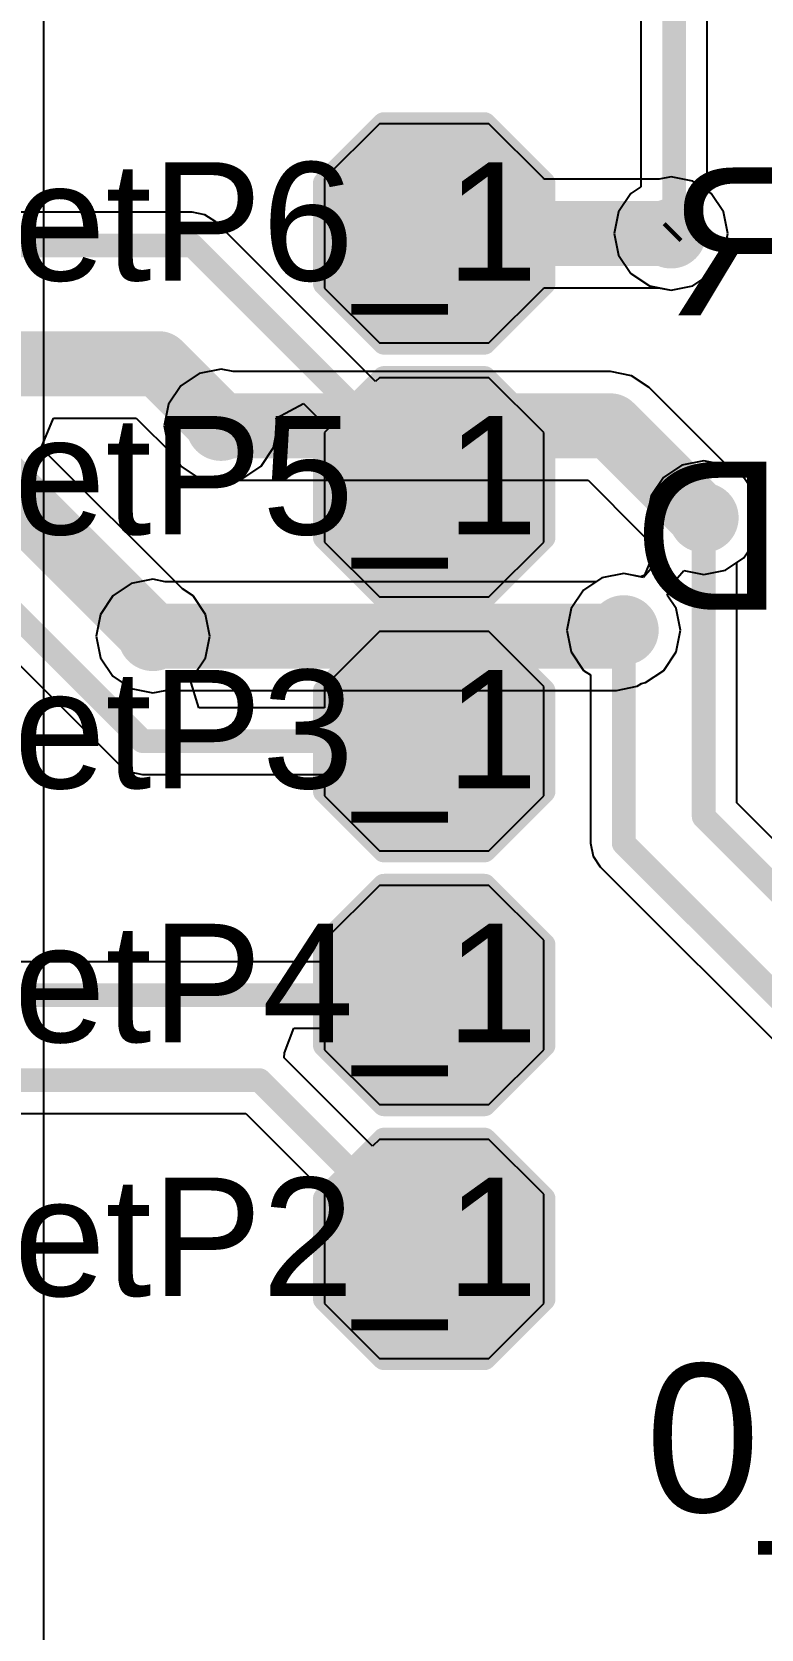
# Model space of a CAD drawing. Header units: millimetres. Extents: x -0.71 to 2.98, y -0.65 to 2.9.
# Drawn here: x 2.406 to 2.652, y 0.857 to 1.396 of the extents above; entities that cross this region are included whole.
import ezdxf

# ---------------------------------------------------------------- set-up
doc = ezdxf.new("R2010")
doc.units = ezdxf.units.MM
doc.header["$MEASUREMENT"] = 0
for name, color, linetype in [('BottomLayer', 5, 'Continuous'), ('BottomOverlay', 54, 'Continuous'), ('BottomSolder', 6, 'Continuous'), ('Mechanical2', 216, 'Continuous'), ('TopLayer', 1, 'Continuous'), ('TopOverlay', 2, 'Continuous'), ('TopPaste', 8, 'Continuous'), ('TopSolder', 216, 'Continuous'), ('ViaHoleLayer', 16, 'Continuous')]:
    doc.layers.add(name, color=color, linetype=linetype)
doc.styles.add('Arial', font='', dxfattribs={"height": 0.2})
doc.styles.get('Arial').set_extended_font_data('Arial')

# ---------------------------------------------------------------- blocks, each defined once
blk = doc.blocks.new('TEST_POINT_126')
at = {"layer": 'TopLayer'}
blk.add_hatch(color=1, dxfattribs=at).paths.add_polyline_path([(0.015, 0.03), (-0.015, 0.03), (-0.03, 0.015), (-0.03, -0.015), (-0.015, -0.03), (0.015, -0.03), (0.03, -0.015), (0.03, 0.015)])
at = {"layer": 'TopPaste'}
blk.add_hatch(color=8, dxfattribs=at).paths.add_polyline_path([(0.015, 0.03), (-0.015, 0.03), (-0.03, 0.015), (-0.03, -0.015), (-0.015, -0.03), (0.015, -0.03), (0.03, -0.015), (0.03, 0.015)])
at = {"layer": 'TopSolder'}
blk.add_hatch(color=216, dxfattribs=at).paths.add_polyline_path([(0.017, 0.034), (-0.017, 0.034), (-0.034, 0.017), (-0.034, -0.017), (-0.017, -0.034), (0.017, -0.034), (0.034, -0.017), (0.034, 0.017)])
at = {"layer": 'TopOverlay', "const_width": 0.007874}
for points in [[(-0.037, 0.017), (-0.017, 0.037)], [(-0.017, 0.037), (0.017, 0.037)], [(-0.017, 0.037), (0.017, 0.037)], [(0.017, 0.037), (0.037, 0.017)], [(-0.037, -0.017), (-0.037, 0.017)], [(0.037, -0.017), (0.037, 0.017)], [(-0.037, -0.017), (-0.017, -0.037)], [(0.017, -0.037), (0.037, -0.017)], [(-0.017, -0.037), (0.017, -0.037)], [(-0.017, -0.037), (0.017, -0.037)]]:
    blk.add_lwpolyline(points, dxfattribs=at)
at = {"layer": 'TopOverlay', "const_width": 0.003937}
for points in [[(-0.0189685, 0.037, 1), (-0.0150315, 0.037, 1)], [(-0.0189685, 0.037, 1), (-0.0150315, 0.037, 1)], [(-0.0189685, 0.037, 1), (-0.0150315, 0.037, 1)], [(0.0150315, 0.037, 1), (0.0189685, 0.037, 1)], [(0.0150315, 0.037, 1), (0.0189685, 0.037, 1)], [(0.0150315, 0.037, 1), (0.0189685, 0.037, 1)], [(-0.0389685, 0.017, 1), (-0.0350315, 0.017, 1)], [(-0.0389685, 0.017, 1), (-0.0350315, 0.017, 1)], [(0.0350315, 0.017, 1), (0.0389685, 0.017, 1)], [(0.0350315, 0.017, 1), (0.0389685, 0.017, 1)], [(-0.0389685, -0.017, 1), (-0.0350315, -0.017, 1)], [(-0.0389685, -0.017, 1), (-0.0350315, -0.017, 1)], [(0.0350315, -0.017, 1), (0.0389685, -0.017, 1)], [(0.0350315, -0.017, 1), (0.0389685, -0.017, 1)], [(-0.0189685, -0.037, 1), (-0.0150315, -0.037, 1)], [(-0.0189685, -0.037, 1), (-0.0150315, -0.037, 1)], [(-0.0189685, -0.037, 1), (-0.0150315, -0.037, 1)], [(0.0150315, -0.037, 1), (0.0189685, -0.037, 1)], [(0.0150315, -0.037, 1), (0.0189685, -0.037, 1)], [(0.0150315, -0.037, 1), (0.0189685, -0.037, 1)]]:
    blk.add_lwpolyline(points, format="xyb", close=True, dxfattribs=at)
blk = doc.blocks.new('TEST_POINT_127')
at = {"layer": 'TopLayer'}
blk.add_hatch(color=1, dxfattribs=at).paths.add_polyline_path([(0.015, 0.03), (-0.015, 0.03), (-0.03, 0.015), (-0.03, -0.015), (-0.015, -0.03), (0.015, -0.03), (0.03, -0.015), (0.03, 0.015)])
at = {"layer": 'TopPaste'}
blk.add_hatch(color=8, dxfattribs=at).paths.add_polyline_path([(0.015, 0.03), (-0.015, 0.03), (-0.03, 0.015), (-0.03, -0.015), (-0.015, -0.03), (0.015, -0.03), (0.03, -0.015), (0.03, 0.015)])
at = {"layer": 'TopSolder'}
blk.add_hatch(color=216, dxfattribs=at).paths.add_polyline_path([(0.017, 0.034), (-0.017, 0.034), (-0.034, 0.017), (-0.034, -0.017), (-0.017, -0.034), (0.017, -0.034), (0.034, -0.017), (0.034, 0.017)])
at = {"layer": 'TopOverlay', "const_width": 0.007874}
for points in [[(-0.037, 0.017), (-0.017, 0.037)], [(-0.017, 0.037), (0.017, 0.037)], [(-0.017, 0.037), (0.017, 0.037)], [(0.017, 0.037), (0.037, 0.017)], [(-0.037, -0.017), (-0.037, 0.017)], [(0.037, -0.017), (0.037, 0.017)], [(-0.037, -0.017), (-0.017, -0.037)], [(0.017, -0.037), (0.037, -0.017)], [(-0.017, -0.037), (0.017, -0.037)], [(-0.017, -0.037), (0.017, -0.037)]]:
    blk.add_lwpolyline(points, dxfattribs=at)
at = {"layer": 'TopOverlay', "const_width": 0.003937}
for points in [[(-0.0189685, 0.037, 1), (-0.0150315, 0.037, 1)], [(-0.0189685, 0.037, 1), (-0.0150315, 0.037, 1)], [(-0.0189685, 0.037, 1), (-0.0150315, 0.037, 1)], [(0.0150315, 0.037, 1), (0.0189685, 0.037, 1)], [(0.0150315, 0.037, 1), (0.0189685, 0.037, 1)], [(0.0150315, 0.037, 1), (0.0189685, 0.037, 1)], [(-0.0389685, 0.017, 1), (-0.0350315, 0.017, 1)], [(-0.0389685, 0.017, 1), (-0.0350315, 0.017, 1)], [(0.0350315, 0.017, 1), (0.0389685, 0.017, 1)], [(0.0350315, 0.017, 1), (0.0389685, 0.017, 1)], [(-0.0389685, -0.017, 1), (-0.0350315, -0.017, 1)], [(-0.0389685, -0.017, 1), (-0.0350315, -0.017, 1)], [(0.0350315, -0.017, 1), (0.0389685, -0.017, 1)], [(0.0350315, -0.017, 1), (0.0389685, -0.017, 1)], [(-0.0189685, -0.037, 1), (-0.0150315, -0.037, 1)], [(-0.0189685, -0.037, 1), (-0.0150315, -0.037, 1)], [(-0.0189685, -0.037, 1), (-0.0150315, -0.037, 1)], [(0.0150315, -0.037, 1), (0.0189685, -0.037, 1)], [(0.0150315, -0.037, 1), (0.0189685, -0.037, 1)], [(0.0150315, -0.037, 1), (0.0189685, -0.037, 1)]]:
    blk.add_lwpolyline(points, format="xyb", close=True, dxfattribs=at)
blk = doc.blocks.new('TEST_POINT_128')
at = {"layer": 'TopLayer'}
blk.add_hatch(color=1, dxfattribs=at).paths.add_polyline_path([(0.015, 0.03), (-0.015, 0.03), (-0.03, 0.015), (-0.03, -0.015), (-0.015, -0.03), (0.015, -0.03), (0.03, -0.015), (0.03, 0.015)])
at = {"layer": 'TopPaste'}
blk.add_hatch(color=8, dxfattribs=at).paths.add_polyline_path([(0.015, 0.03), (-0.015, 0.03), (-0.03, 0.015), (-0.03, -0.015), (-0.015, -0.03), (0.015, -0.03), (0.03, -0.015), (0.03, 0.015)])
at = {"layer": 'TopSolder'}
blk.add_hatch(color=216, dxfattribs=at).paths.add_polyline_path([(0.017, 0.034), (-0.017, 0.034), (-0.034, 0.017), (-0.034, -0.017), (-0.017, -0.034), (0.017, -0.034), (0.034, -0.017), (0.034, 0.017)])
at = {"layer": 'TopOverlay', "const_width": 0.007874}
for points in [[(-0.017, 0.037), (-0.037, 0.017)], [(-0.017, 0.037), (0.017, 0.037)], [(-0.017, 0.037), (0.017, 0.037)], [(0.017, 0.037), (0.037, 0.017)], [(-0.037, 0.017), (-0.037, -0.017)], [(0.037, 0.017), (0.037, -0.017)], [(-0.037, -0.017), (-0.017, -0.037)], [(0.037, -0.017), (0.017, -0.037)], [(-0.017, -0.037), (0.017, -0.037)], [(-0.017, -0.037), (0.017, -0.037)]]:
    blk.add_lwpolyline(points, dxfattribs=at)
at = {"layer": 'TopOverlay', "const_width": 0.003937}
for points in [[(-0.0189685, 0.037, 1), (-0.0150315, 0.037, 1)], [(-0.0189685, 0.037, 1), (-0.0150315, 0.037, 1)], [(-0.0189685, 0.037, 1), (-0.0150315, 0.037, 1)], [(0.0150315, 0.037, 1), (0.0189685, 0.037, 1)], [(0.0150315, 0.037, 1), (0.0189685, 0.037, 1)], [(0.0150315, 0.037, 1), (0.0189685, 0.037, 1)], [(-0.0389685, 0.017, 1), (-0.0350315, 0.017, 1)], [(-0.0389685, 0.017, 1), (-0.0350315, 0.017, 1)], [(0.0350315, 0.017, 1), (0.0389685, 0.017, 1)], [(0.0350315, 0.017, 1), (0.0389685, 0.017, 1)], [(-0.0389685, -0.017, 1), (-0.0350315, -0.017, 1)], [(-0.0389685, -0.017, 1), (-0.0350315, -0.017, 1)], [(0.0350315, -0.017, 1), (0.0389685, -0.017, 1)], [(0.0350315, -0.017, 1), (0.0389685, -0.017, 1)], [(-0.0189685, -0.037, 1), (-0.0150315, -0.037, 1)], [(-0.0189685, -0.037, 1), (-0.0150315, -0.037, 1)], [(-0.0189685, -0.037, 1), (-0.0150315, -0.037, 1)], [(0.0150315, -0.037, 1), (0.0189685, -0.037, 1)], [(0.0150315, -0.037, 1), (0.0189685, -0.037, 1)], [(0.0150315, -0.037, 1), (0.0189685, -0.037, 1)]]:
    blk.add_lwpolyline(points, format="xyb", close=True, dxfattribs=at)
blk = doc.blocks.new('TEST_POINT_129')
at = {"layer": 'TopLayer'}
blk.add_hatch(color=1, dxfattribs=at).paths.add_polyline_path([(0.015, 0.03), (-0.015, 0.03), (-0.03, 0.015), (-0.03, -0.015), (-0.015, -0.03), (0.015, -0.03), (0.03, -0.015), (0.03, 0.015)])
at = {"layer": 'TopPaste'}
blk.add_hatch(color=8, dxfattribs=at).paths.add_polyline_path([(0.015, 0.03), (-0.015, 0.03), (-0.03, 0.015), (-0.03, -0.015), (-0.015, -0.03), (0.015, -0.03), (0.03, -0.015), (0.03, 0.015)])
at = {"layer": 'TopSolder'}
blk.add_hatch(color=216, dxfattribs=at).paths.add_polyline_path([(0.017, 0.034), (-0.017, 0.034), (-0.034, 0.017), (-0.034, -0.017), (-0.017, -0.034), (0.017, -0.034), (0.034, -0.017), (0.034, 0.017)])
at = {"layer": 'TopOverlay', "const_width": 0.007874}
for points in [[(-0.017, 0.037), (-0.037, 0.017)], [(-0.017, 0.037), (0.017, 0.037)], [(-0.017, 0.037), (0.017, 0.037)], [(0.017, 0.037), (0.037, 0.017)], [(-0.037, 0.017), (-0.037, -0.017)], [(0.037, 0.017), (0.037, -0.017)], [(-0.037, -0.017), (-0.017, -0.037)], [(0.037, -0.017), (0.017, -0.037)], [(-0.017, -0.037), (0.017, -0.037)], [(-0.017, -0.037), (0.017, -0.037)]]:
    blk.add_lwpolyline(points, dxfattribs=at)
at = {"layer": 'TopOverlay', "const_width": 0.003937}
for points in [[(-0.0189685, 0.037, 1), (-0.0150315, 0.037, 1)], [(-0.0189685, 0.037, 1), (-0.0150315, 0.037, 1)], [(-0.0189685, 0.037, 1), (-0.0150315, 0.037, 1)], [(0.0150315, 0.037, 1), (0.0189685, 0.037, 1)], [(0.0150315, 0.037, 1), (0.0189685, 0.037, 1)], [(0.0150315, 0.037, 1), (0.0189685, 0.037, 1)], [(-0.0389685, 0.017, 1), (-0.0350315, 0.017, 1)], [(-0.0389685, 0.017, 1), (-0.0350315, 0.017, 1)], [(0.0350315, 0.017, 1), (0.0389685, 0.017, 1)], [(0.0350315, 0.017, 1), (0.0389685, 0.017, 1)], [(-0.0389685, -0.017, 1), (-0.0350315, -0.017, 1)], [(-0.0389685, -0.017, 1), (-0.0350315, -0.017, 1)], [(0.0350315, -0.017, 1), (0.0389685, -0.017, 1)], [(0.0350315, -0.017, 1), (0.0389685, -0.017, 1)], [(-0.0189685, -0.037, 1), (-0.0150315, -0.037, 1)], [(-0.0189685, -0.037, 1), (-0.0150315, -0.037, 1)], [(-0.0189685, -0.037, 1), (-0.0150315, -0.037, 1)], [(0.0150315, -0.037, 1), (0.0189685, -0.037, 1)], [(0.0150315, -0.037, 1), (0.0189685, -0.037, 1)], [(0.0150315, -0.037, 1), (0.0189685, -0.037, 1)]]:
    blk.add_lwpolyline(points, format="xyb", close=True, dxfattribs=at)
blk = doc.blocks.new('TEST_POINT_130')
at = {"layer": 'TopLayer'}
blk.add_hatch(color=1, dxfattribs=at).paths.add_polyline_path([(0.015, 0.03), (-0.015, 0.03), (-0.03, 0.015), (-0.03, -0.015), (-0.015, -0.03), (0.015, -0.03), (0.03, -0.015), (0.03, 0.015)])
at = {"layer": 'TopPaste'}
blk.add_hatch(color=8, dxfattribs=at).paths.add_polyline_path([(0.015, 0.03), (-0.015, 0.03), (-0.03, 0.015), (-0.03, -0.015), (-0.015, -0.03), (0.015, -0.03), (0.03, -0.015), (0.03, 0.015)])
at = {"layer": 'TopSolder'}
blk.add_hatch(color=216, dxfattribs=at).paths.add_polyline_path([(0.017, 0.034), (-0.017, 0.034), (-0.034, 0.017), (-0.034, -0.017), (-0.017, -0.034), (0.017, -0.034), (0.034, -0.017), (0.034, 0.017)])
at = {"layer": 'TopOverlay', "const_width": 0.007874}
for points in [[(-0.017, 0.037), (-0.037, 0.017)], [(-0.017, 0.037), (0.017, 0.037)], [(-0.017, 0.037), (0.017, 0.037)], [(0.017, 0.037), (0.037, 0.017)], [(-0.037, 0.017), (-0.037, -0.017)], [(0.037, 0.017), (0.037, -0.017)], [(-0.037, -0.017), (-0.017, -0.037)], [(0.037, -0.017), (0.017, -0.037)], [(-0.017, -0.037), (0.017, -0.037)], [(-0.017, -0.037), (0.017, -0.037)]]:
    blk.add_lwpolyline(points, dxfattribs=at)
at = {"layer": 'TopOverlay', "const_width": 0.003937}
for points in [[(-0.0189685, 0.037, 1), (-0.0150315, 0.037, 1)], [(-0.0189685, 0.037, 1), (-0.0150315, 0.037, 1)], [(-0.0189685, 0.037, 1), (-0.0150315, 0.037, 1)], [(0.0150315, 0.037, 1), (0.0189685, 0.037, 1)], [(0.0150315, 0.037, 1), (0.0189685, 0.037, 1)], [(0.0150315, 0.037, 1), (0.0189685, 0.037, 1)], [(-0.0389685, 0.017, 1), (-0.0350315, 0.017, 1)], [(-0.0389685, 0.017, 1), (-0.0350315, 0.017, 1)], [(0.0350315, 0.017, 1), (0.0389685, 0.017, 1)], [(0.0350315, 0.017, 1), (0.0389685, 0.017, 1)], [(-0.0389685, -0.017, 1), (-0.0350315, -0.017, 1)], [(-0.0389685, -0.017, 1), (-0.0350315, -0.017, 1)], [(0.0350315, -0.017, 1), (0.0389685, -0.017, 1)], [(0.0350315, -0.017, 1), (0.0389685, -0.017, 1)], [(-0.0189685, -0.037, 1), (-0.0150315, -0.037, 1)], [(-0.0189685, -0.037, 1), (-0.0150315, -0.037, 1)], [(-0.0189685, -0.037, 1), (-0.0150315, -0.037, 1)], [(0.0150315, -0.037, 1), (0.0189685, -0.037, 1)], [(0.0150315, -0.037, 1), (0.0189685, -0.037, 1)], [(0.0150315, -0.037, 1), (0.0189685, -0.037, 1)]]:
    blk.add_lwpolyline(points, format="xyb", close=True, dxfattribs=at)

msp = doc.modelspace()

# ---------------------------------------------------------------- hatches: boundary and pattern name
at = {"layer": 'BottomLayer'}
h = msp.add_hatch(color=5, dxfattribs=at)
edge = h.paths.add_edge_path()
edge.add_arc((2.622, 1.328), 0.011811, 0, 360)
h = msp.add_hatch(color=5, dxfattribs=at)
edge = h.paths.add_edge_path()
edge.add_arc((2.47, 1.263), 0.011811, 0, 360)
h = msp.add_hatch(color=5, dxfattribs=at)
edge = h.paths.add_edge_path()
edge.add_arc((2.633, 1.232), 0.011811, 0, 360)
h = msp.add_hatch(color=5, dxfattribs=at)
edge = h.paths.add_edge_path()
edge.add_arc((2.447, 1.192), 0.011811, 0, 360)
h = msp.add_hatch(color=5, dxfattribs=at)
edge = h.paths.add_edge_path()
edge.add_arc((2.606, 1.194), 0.011811, 0, 360)
at = {"layer": 'BottomSolder'}
h = msp.add_hatch(color=6, dxfattribs=at)
edge = h.paths.add_edge_path()
edge.add_arc((2.622, 1.328), 0.0079055, 0, 360)
h = msp.add_hatch(color=6, dxfattribs=at)
edge = h.paths.add_edge_path()
edge.add_arc((2.47, 1.263), 0.0079055, 0, 360)
h = msp.add_hatch(color=6, dxfattribs=at)
edge = h.paths.add_edge_path()
edge.add_arc((2.633, 1.232), 0.0079055, 0, 360)
h = msp.add_hatch(color=6, dxfattribs=at)
edge = h.paths.add_edge_path()
edge.add_arc((2.447, 1.192), 0.0079055, 0, 360)
h = msp.add_hatch(color=6, dxfattribs=at)
edge = h.paths.add_edge_path()
edge.add_arc((2.606, 1.194), 0.0079055, 0, 360)
at = {"layer": 'TopLayer'}
h = msp.add_hatch(color=1, dxfattribs=at)
edge = h.paths.add_edge_path()
edge.add_arc((2.622, 1.328), 0.011811, 0, 360)
h = msp.add_hatch(color=1, dxfattribs=at)
edge = h.paths.add_edge_path()
edge.add_arc((2.47, 1.263), 0.011811, 0, 360)
h = msp.add_hatch(color=1, dxfattribs=at)
edge = h.paths.add_edge_path()
edge.add_arc((2.633, 1.232), 0.011811, 0, 360)
h = msp.add_hatch(color=1, dxfattribs=at)
edge = h.paths.add_edge_path()
edge.add_arc((2.447, 1.192), 0.011811, 0, 360)
h = msp.add_hatch(color=1, dxfattribs=at)
edge = h.paths.add_edge_path()
edge.add_arc((2.606, 1.194), 0.011811, 0, 360)
at = {"layer": 'TopSolder'}
h = msp.add_hatch(color=216, dxfattribs=at)
edge = h.paths.add_edge_path()
edge.add_arc((2.622, 1.328), 0.0079055, 0, 360)
h = msp.add_hatch(color=216, dxfattribs=at)
edge = h.paths.add_edge_path()
edge.add_arc((2.47, 1.263), 0.0079055, 0, 360)
h = msp.add_hatch(color=216, dxfattribs=at)
edge = h.paths.add_edge_path()
edge.add_arc((2.633, 1.232), 0.0079055, 0, 360)
h = msp.add_hatch(color=216, dxfattribs=at)
edge = h.paths.add_edge_path()
edge.add_arc((2.447, 1.192), 0.0079055, 0, 360)
h = msp.add_hatch(color=216, dxfattribs=at)
edge = h.paths.add_edge_path()
edge.add_arc((2.606, 1.194), 0.0079055, 0, 360)
at = {"layer": 'ViaHoleLayer'}
h = msp.add_hatch(color=16, dxfattribs=at)
edge = h.paths.add_edge_path()
edge.add_arc((2.622, 1.328), 0.0059055, 0, 360)
h = msp.add_hatch(color=16, dxfattribs=at)
edge = h.paths.add_edge_path()
edge.add_arc((2.47, 1.263), 0.0059055, 0, 360)
h = msp.add_hatch(color=16, dxfattribs=at)
edge = h.paths.add_edge_path()
edge.add_arc((2.633, 1.232), 0.0059055, 0, 360)
h = msp.add_hatch(color=16, dxfattribs=at)
edge = h.paths.add_edge_path()
edge.add_arc((2.447, 1.192), 0.0059055, 0, 360)
h = msp.add_hatch(color=16, dxfattribs=at)
edge = h.paths.add_edge_path()
edge.add_arc((2.606, 1.194), 0.0059055, 0, 360)

# ---------------------------------------------------------------- linework, layer by layer
at = {"layer": 'BottomLayer'}
for p, q in [((2.6342155, 1.3424617), (2.6342155, 1.915)), ((2.6117845, 1.7477786), (2.6117845, 1.343798)), ((2.4102156, 0.7855443), (2.4102156, 1.5769999)), ((2.6117845, 1.343798), (2.608438, 1.341562)), ((2.608438, 1.341562), (2.6042805, 1.3353397)), ((2.635562, 1.341562), (2.6342155, 1.3424617)), ((2.6397195, 1.3353397), (2.635562, 1.341562)), ((2.6042805, 1.3353397), (2.6028205, 1.328)), ((2.6411795, 1.328), (2.6397195, 1.3353397)), ((2.6028205, 1.328), (2.6042805, 1.3206603)), ((2.6397195, 1.3206603), (2.6411795, 1.328)), ((2.6042805, 1.3206603), (2.608438, 1.314438)), ((2.635562, 1.314438), (2.6397195, 1.3206603)), ((2.608438, 1.314438), (2.6146603, 1.3102805)), ((2.6293397, 1.3102805), (2.635562, 1.314438)), ((2.6146603, 1.3102805), (2.622, 1.3088205)), ((2.622, 1.3088205), (2.6293397, 1.3102805)), ((2.4626603, 1.2807195), (2.456438, 1.276562)), ((2.47, 1.2821795), (2.4626603, 1.2807195)), ((2.474157, 1.2813526), (2.47, 1.2821795)), ((2.6015611, 1.2813526), (2.474157, 1.2813526)), ((2.6085844, 1.2799556), (2.6015611, 1.2813526)), ((2.6145383, 1.2759772), (2.6085844, 1.2799556)), ((2.456438, 1.276562), (2.4522805, 1.2703397)), ((2.641715, 1.2488006), (2.6145383, 1.2759772)), ((2.4522805, 1.2703397), (2.4508205, 1.263)), ((2.4508205, 1.263), (2.4522805, 1.2556603)), ((2.4522805, 1.2556603), (2.456438, 1.249438)), ((2.456438, 1.249438), (2.4626603, 1.2452805)), ((2.646562, 1.245562), (2.641715, 1.2488006)), ((2.4626603, 1.2452805), (2.47, 1.2438205)), ((2.47, 1.2438205), (2.474157, 1.2446474)), ((2.474157, 1.2446474), (2.5939593, 1.2446474)), ((2.5939593, 1.2446474), (2.6113446, 1.227262)), ((2.6507195, 1.2393397), (2.646562, 1.245562)), ((2.6521795, 1.232), (2.6507195, 1.2393397)), ((2.6507195, 1.2246603), (2.6521795, 1.232)), ((2.6113446, 1.227262), (2.6182792, 1.2201343)), ((2.6182788, 1.2201338), (2.6148713, 1.214329)), ((2.6182789, 1.2201338), (2.6182788, 1.2201338)), ((2.6182792, 1.2201343), (2.6182789, 1.2201338)), ((2.646562, 1.218438), (2.6507195, 1.2246603)), ((2.6148713, 1.214329), (2.6126616, 1.2118544)), ((2.6241287, 1.211671), (2.6263384, 1.2141456)), ((2.6263384, 1.2141456), (2.633, 1.2128205)), ((2.633, 1.2128205), (2.6403397, 1.2142805)), ((2.6403397, 1.2142805), (2.646562, 1.218438)), ((2.4396603, 1.2097195), (2.433438, 1.205562)), ((2.447, 1.2111795), (2.4396603, 1.2097195)), ((2.451157, 1.2103526), (2.447, 1.2111795)), ((2.5966145, 1.2103526), (2.451157, 1.2103526)), ((2.5986603, 1.2117195), (2.5966145, 1.2103526)), ((2.606, 1.2131795), (2.5986603, 1.2117195)), ((2.6126616, 1.2118544), (2.606, 1.2131795)), ((2.6207212, 1.2058662), (2.6241287, 1.211671)), ((2.433438, 1.205562), (2.4292805, 1.1993397)), ((2.6207208, 1.2058657), (2.6207211, 1.2058662)), ((2.6237196, 1.2013397), (2.6207208, 1.2058657)), ((2.6207211, 1.2058662), (2.6207212, 1.2058662)), ((2.4292805, 1.1993397), (2.4278205, 1.192)), ((2.6251795, 1.194), (2.6237196, 1.2013397)), ((2.6237195, 1.1866603), (2.6251795, 1.194)), ((2.4278205, 1.192), (2.4292805, 1.1846603)), ((2.4292805, 1.1846603), (2.433438, 1.178438)), ((2.619562, 1.180438), (2.6237195, 1.1866603)), ((2.433438, 1.178438), (2.4396603, 1.1742805)), ((2.6120505, 1.1760241), (2.6133397, 1.1762805)), ((2.6133397, 1.1762805), (2.619562, 1.180438)), ((2.4396603, 1.1742805), (2.447, 1.1728205)), ((2.447, 1.1728205), (2.451157, 1.1736474)), ((2.451157, 1.1736474), (2.6035611, 1.1736474)), ((2.6035611, 1.1736474), (2.6105844, 1.1750444)), ((2.6105844, 1.1750444), (2.6120505, 1.1760241))]:
    msp.add_line(p, q, dxfattribs=at)
for points, const_width in [([(2.623, 1.329), (2.623, 1.915)], 0.008), ([(2.622, 1.328), (2.623, 1.329)], 0.008), ([(2.4703103, 1.2625611), (2.4707492, 1.263)], 0.022), ([(2.4703103, 1.2622508), (2.4703103, 1.2625611)], 0.022), ([(2.4707492, 1.263), (2.6015611, 1.263)], 0.022), ([(2.6015611, 1.263), (2.6325611, 1.232)], 0.022), ([(2.6325611, 1.232), (2.633, 1.232)], 0.022), ([(2.447, 1.1927492), (2.4477492, 1.192)], 0.022), ([(2.6035611, 1.192), (2.6055611, 1.194)], 0.022), ([(2.6055611, 1.194), (2.606, 1.194)], 0.022), ([(2.4477492, 1.192), (2.6035611, 1.192)], 0.022)]:
    msp.add_lwpolyline(points, dxfattribs=dict(at, const_width=const_width))
for points, const_width in [([(2.621, 1.329, 1), (2.625, 1.329, 1)], 0.004), ([(2.621, 1.329, 1), (2.625, 1.329, 1)], 0.004), ([(2.62, 1.328, 1), (2.624, 1.328, 1)], 0.004), ([(2.4648103, 1.2625611, 1), (2.4758103, 1.2625611, 1)], 0.011), ([(2.4648103, 1.2625611, 1), (2.4758103, 1.2625611, 1)], 0.011), ([(2.4652492, 1.263, 1), (2.4762492, 1.263, 1)], 0.011), ([(2.4652492, 1.263, 1), (2.4762492, 1.263, 1)], 0.011), ([(2.5960611, 1.263, 1), (2.6070611, 1.263, 1)], 0.011), ([(2.5960611, 1.263, 1), (2.6070611, 1.263, 1)], 0.011), ([(2.4648103, 1.2622508, 1), (2.4758103, 1.2622508, 1)], 0.011), ([(2.6270611, 1.232, 1), (2.6380611, 1.232, 1)], 0.011), ([(2.6270611, 1.232, 1), (2.6380611, 1.232, 1)], 0.011), ([(2.6275, 1.232, 1), (2.6385, 1.232, 1)], 0.011), ([(2.4415, 1.1927492, 1), (2.4525, 1.1927492, 1)], 0.011), ([(2.6000611, 1.194, 1), (2.6110611, 1.194, 1)], 0.011), ([(2.6000611, 1.194, 1), (2.6110611, 1.194, 1)], 0.011), ([(2.6005, 1.194, 1), (2.6115, 1.194, 1)], 0.011), ([(2.4422492, 1.192, 1), (2.4532492, 1.192, 1)], 0.011), ([(2.4422492, 1.192, 1), (2.4532492, 1.192, 1)], 0.011), ([(2.5980611, 1.192, 1), (2.6090611, 1.192, 1)], 0.011), ([(2.5980611, 1.192, 1), (2.6090611, 1.192, 1)], 0.011)]:
    msp.add_lwpolyline(points, format="xyb", close=True, dxfattribs=dict(at, const_width=const_width))
at = {"layer": 'Mechanical2', "const_width": 0.01}
msp.add_lwpolyline([(2.9733456, 1.1270623, 1), (-0.5699614, 1.1270623, 1)], format="xyb", close=True, dxfattribs=at)
at = {"layer": 'TopLayer'}
for p, q in [((2.5235, 1.3650312), (2.505, 1.3465312)), ((2.5605, 1.3650312), (2.5235, 1.3650312)), ((2.579, 1.3465312), (2.5605, 1.3650312)), ((2.505, 1.3465312), (2.505, 1.3095312)), ((2.579, 1.3463682), (2.579, 1.3465312)), ((2.6179214, 1.3463682), (2.579, 1.3463682)), ((2.622, 1.3471795), (2.6179214, 1.3463682)), ((2.6293397, 1.3457195), (2.622, 1.3471795)), ((2.635562, 1.341562), (2.6293397, 1.3457195)), ((2.6397195, 1.3353397), (2.635562, 1.341562)), ((2.4602729, 1.3352155), (2.3521732, 1.3352155)), ((2.4602734, 1.3352156), (2.4602729, 1.3352155)), ((2.4645654, 1.3343618), (2.4602734, 1.3352156)), ((2.468204, 1.3319306), (2.4645654, 1.3343618)), ((2.6411795, 1.328), (2.6397195, 1.3353397)), ((2.5221806, 1.277954), (2.468204, 1.3319306)), ((2.6397195, 1.3206603), (2.6411795, 1.328)), ((2.635562, 1.314438), (2.6397195, 1.3206603)), ((2.6293397, 1.3102805), (2.635562, 1.314438)), ((2.505, 1.3095312), (2.5235, 1.2910312)), ((2.5605, 1.2910312), (2.579, 1.3095312)), ((2.579, 1.3095312), (2.579, 1.309663)), ((2.579, 1.309663), (2.6177646, 1.309663)), ((2.6177646, 1.309663), (2.622, 1.3088205)), ((2.622, 1.3088205), (2.6293397, 1.3102805)), ((2.5235, 1.2910312), (2.5605, 1.2910312)), ((2.5235, 1.2792734), (2.5221806, 1.277954)), ((2.5605, 1.2792734), (2.5235, 1.2792734)), ((2.579, 1.2607734), (2.5605, 1.2792734)), ((2.4886604, 1.2656097), (2.4978764, 1.2705358)), ((2.4978764, 1.2705358), (2.5063194, 1.2620928)), ((2.4093071, 1.2556474), (2.4134492, 1.2656474)), ((2.4134492, 1.2656474), (2.4413982, 1.2656474)), ((2.4413982, 1.2656474), (2.4540832, 1.2529623)), ((2.4877195, 1.2556603), (2.4891795, 1.263)), ((2.4891795, 1.263), (2.4886604, 1.2656097)), ((2.5063194, 1.2620928), (2.505, 1.2607734)), ((2.505, 1.2607734), (2.505, 1.2237734)), ((2.579, 1.2237734), (2.579, 1.2607734)), ((2.4570377, 1.2079168), (2.4093071, 1.2556474)), ((2.4540832, 1.2529623), (2.456438, 1.249438)), ((2.483562, 1.249438), (2.4877195, 1.2556603)), ((2.456438, 1.249438), (2.4626603, 1.2452805)), ((2.4773397, 1.2452805), (2.483562, 1.249438)), ((2.6256603, 1.2497195), (2.619438, 1.245562)), ((2.633, 1.2511795), (2.6256603, 1.2497195)), ((2.6403397, 1.2497195), (2.633, 1.2511795)), ((2.646562, 1.245562), (2.6403397, 1.2497195)), ((2.4626603, 1.2452805), (2.47, 1.2438205)), ((2.47, 1.2438205), (2.4773397, 1.2452805)), ((2.619438, 1.245562), (2.6152805, 1.2393397)), ((2.6507195, 1.2393397), (2.646562, 1.245562)), ((2.6152805, 1.2393397), (2.6138205, 1.232)), ((2.6521795, 1.232), (2.6507195, 1.2393397)), ((2.6138205, 1.232), (2.6152805, 1.2246603)), ((2.6507195, 1.2246603), (2.6521795, 1.232)), ((2.505, 1.2237734), (2.5235, 1.2052734)), ((2.5605, 1.2052734), (2.579, 1.2237734)), ((2.61692, 1.2222066), (2.6129923, 1.2125836)), ((2.6152805, 1.2246603), (2.61692, 1.2222066)), ((2.646562, 1.218438), (2.6507195, 1.2246603)), ((2.6442155, 1.2168702), (2.646562, 1.218438)), ((2.6442155, 1.1356457), (2.6442155, 1.2168702)), ((2.3743543, 1.2097845), (2.4355536, 1.1485853)), ((2.5986603, 1.2117195), (2.592438, 1.207562)), ((2.606, 1.2131795), (2.5986603, 1.2117195)), ((2.6117844, 1.2120289), (2.606, 1.2131795)), ((2.6129923, 1.2125836), (2.6117844, 1.2120289)), ((2.460562, 1.205562), (2.4570377, 1.2079168)), ((2.4647195, 1.1993397), (2.460562, 1.205562)), ((2.5235, 1.2052734), (2.5605, 1.2052734)), ((2.592438, 1.207562), (2.5882805, 1.2013397)), ((2.4661795, 1.192), (2.4647195, 1.1993397)), ((2.5882805, 1.2013397), (2.5868205, 1.194)), ((2.5235, 1.1935156), (2.505, 1.1750156)), ((2.5605, 1.1935156), (2.5235, 1.1935156)), ((2.579, 1.1750156), (2.5605, 1.1935156)), ((2.5868205, 1.194), (2.5882805, 1.1866603)), ((2.4647195, 1.1846603), (2.4661795, 1.192)), ((2.460562, 1.178438), (2.4647195, 1.1846603)), ((2.5882805, 1.1866603), (2.592438, 1.180438)), ((2.4595041, 1.1777311), (2.460562, 1.178438)), ((2.4625375, 1.1677311), (2.4595041, 1.1777311)), ((2.592438, 1.180438), (2.5947845, 1.1788702)), ((2.5947845, 1.1788702), (2.5947845, 1.1220005)), ((2.505, 1.1750156), (2.505, 1.1677311)), ((2.579, 1.1380156), (2.579, 1.1750156)), ((2.505, 1.1677311), (2.4625375, 1.1677311)), ((2.4355536, 1.1485853), (2.4355538, 1.148585)), ((2.4355538, 1.148585), (2.4391924, 1.1461538)), ((2.4391924, 1.1461538), (2.4434844, 1.1453)), ((2.4434844, 1.1453), (2.4434849, 1.1453001)), ((2.4434849, 1.1453001), (2.505, 1.1453001)), ((2.505, 1.1453001), (2.505, 1.1380156)), ((2.505, 1.1380156), (2.5235, 1.1195156)), ((2.5605, 1.1195156), (2.579, 1.1380156)), ((2.7356153, 1.0442458), (2.6442155, 1.1356457)), ((2.5235, 1.1195156), (2.5605, 1.1195156)), ((2.5947845, 1.1220005), (2.5947844, 1.122)), ((2.5947844, 1.122), (2.5956382, 1.117708)), ((2.5956382, 1.117708), (2.5980694, 1.1140694)), ((2.5980694, 1.1140694), (2.6967845, 1.0153544)), ((2.5235, 1.1077578), (2.505, 1.0892578)), ((2.5605, 1.1077578), (2.5235, 1.1077578)), ((2.579, 1.0892578), (2.5605, 1.1077578)), ((2.505, 1.0892578), (2.505, 1.0819733)), ((2.579, 1.0522578), (2.579, 1.0892578)), ((2.505, 1.0819733), (2.1118878, 1.0819733)), ((2.4914103, 1.051206), (2.4945452, 1.0595423)), ((2.4945452, 1.0595423), (2.505, 1.0595423)), ((2.505, 1.0595423), (2.505, 1.0522578)), ((2.505, 1.0522578), (2.5235, 1.0337578)), ((2.5605, 1.0337578), (2.579, 1.0522578)), ((2.4913189, 1.0495423), (2.4914103, 1.051206)), ((2.5211806, 1.0196806), (2.4913189, 1.0495423)), ((2.1140005, 1.0307845), (2.4783543, 1.0307845)), ((2.4783543, 1.0307845), (2.5053194, 1.0038194)), ((2.5235, 1.0337578), (2.5605, 1.0337578)), ((2.5235, 1.022), (2.5211806, 1.0196806)), ((2.5605, 1.022), (2.5235, 1.022)), ((2.579, 1.0035), (2.5605, 1.022)), ((2.5053194, 1.0038194), (2.505, 1.0035)), ((2.505, 1.0035), (2.505, 0.9665)), ((2.579, 0.9665), (2.579, 1.0035)), ((2.505, 0.9665), (2.5235, 0.948)), ((2.5605, 0.948), (2.579, 0.9665)), ((2.5235, 0.948), (2.5605, 0.948))]:
    msp.add_line(p, q, dxfattribs=at)
for points, const_width in [([(2.542, 1.3280312), (2.5420156, 1.3280156)], 0.022), ([(2.5420156, 1.3280156), (2.6219844, 1.3280156)], 0.022), ([(2.6219844, 1.3280156), (2.622, 1.328)], 0.022), ([(2.14, 1.324), (2.4602734, 1.324)], 0.008), ([(2.4602734, 1.324), (2.542, 1.2422734)], 0.008), ([(2.138, 1.284), (2.449, 1.284)], 0.022), ([(2.449, 1.284), (2.47, 1.263)], 0.022), ([(2.389, 1.25), (2.447, 1.192)], 0.022), ([(2.633, 1.131), (2.633, 1.232)], 0.008), ([(2.379, 1.221), (2.4434844, 1.1565156)], 0.008), ([(2.606, 1.122), (2.606, 1.194)], 0.008), ([(2.4434844, 1.1565156), (2.542, 1.1565156)], 0.008), ([(2.633, 1.131), (2.727685, 1.036315)], 0.008), ([(2.606, 1.122), (2.708, 1.02)], 0.008), ([(2.1072422, 1.0707578), (2.542, 1.0707578)], 0.008), ([(2.114, 1.042), (2.483, 1.042)], 0.008), ([(2.483, 1.042), (2.55, 0.975)], 0.008)]:
    msp.add_lwpolyline(points, dxfattribs=dict(at, const_width=const_width))
for points, const_width in [([(2.5365, 1.3280312, 1), (2.5475, 1.3280312, 1)], 0.011), ([(2.5365156, 1.3280156, 1), (2.5475156, 1.3280156, 1)], 0.011), ([(2.5365156, 1.3280156, 1), (2.5475156, 1.3280156, 1)], 0.011), ([(2.6164844, 1.3280156, 1), (2.6274844, 1.3280156, 1)], 0.011), ([(2.6164844, 1.3280156, 1), (2.6274844, 1.3280156, 1)], 0.011), ([(2.6165, 1.328, 1), (2.6275, 1.328, 1)], 0.011), ([(2.4582734, 1.324, 1), (2.4622734, 1.324, 1)], 0.004), ([(2.4582734, 1.324, 1), (2.4622734, 1.324, 1)], 0.004), ([(2.4435, 1.284, 1), (2.4545, 1.284, 1)], 0.011), ([(2.4435, 1.284, 1), (2.4545, 1.284, 1)], 0.011), ([(2.4645, 1.263, 1), (2.4755, 1.263, 1)], 0.011), ([(2.54, 1.2422734, 1), (2.544, 1.2422734, 1)], 0.004), ([(2.631, 1.232, 1), (2.635, 1.232, 1)], 0.004), ([(2.4415, 1.192, 1), (2.4525, 1.192, 1)], 0.011), ([(2.604, 1.194, 1), (2.608, 1.194, 1)], 0.004), ([(2.4414844, 1.1565156, 1), (2.4454844, 1.1565156, 1)], 0.004), ([(2.4414844, 1.1565156, 1), (2.4454844, 1.1565156, 1)], 0.004), ([(2.54, 1.1565156, 1), (2.544, 1.1565156, 1)], 0.004), ([(2.631, 1.131, 1), (2.635, 1.131, 1)], 0.004), ([(2.631, 1.131, 1), (2.635, 1.131, 1)], 0.004), ([(2.604, 1.122, 1), (2.608, 1.122, 1)], 0.004), ([(2.604, 1.122, 1), (2.608, 1.122, 1)], 0.004), ([(2.54, 1.0707578, 1), (2.544, 1.0707578, 1)], 0.004), ([(2.481, 1.042, 1), (2.485, 1.042, 1)], 0.004), ([(2.481, 1.042, 1), (2.485, 1.042, 1)], 0.004), ([(2.548, 0.975, 1), (2.552, 0.975, 1)], 0.004)]:
    msp.add_lwpolyline(points, format="xyb", close=True, dxfattribs=dict(at, const_width=const_width))

# ---------------------------------------------------------------- block references
for name, p in [('TEST_POINT_126', (2.542, 1.3280312)), ('TEST_POINT_127', (2.542, 1.2422734))]:
    msp.add_blockref(name, p)
at = {"rotation": 90}
for name, p in [('TEST_POINT_129', (2.542, 1.1565156)), ('TEST_POINT_128', (2.542, 1.0707578)), ('TEST_POINT_130', (2.542, 0.985))]:
    msp.add_blockref(name, p, dxfattribs=at)

# ---------------------------------------------------------------- texts
at = {"layer": 'BottomOverlay', "style": 'Arial', "text_generation_flag": 2}
for s, p in [('DTR', (2.7646839, 1.3003123)), ('GND', (2.7646839, 1.2009129)), ('IO_0', (2.7646839, 0.8961365))]:
    msp.add_text(s, height=0.05, rotation=360, dxfattribs=at).set_placement(p)
at = {"layer": 'TopOverlay', "style": 'Arial'}
for s, p in [('NetP6_1', (2.3596221, 1.3120983)), ('NetP5_1', (2.359622, 1.2263404)), ('NetP3_1', (2.359622, 1.1405826)), ('NetP4_1', (2.359622, 1.0548248)), ('NetP2_1', (2.359622, 0.969067))]:
    msp.add_text(s, height=0.04, dxfattribs=at).set_placement(p)

doc.saveas('drawing.dxf')
